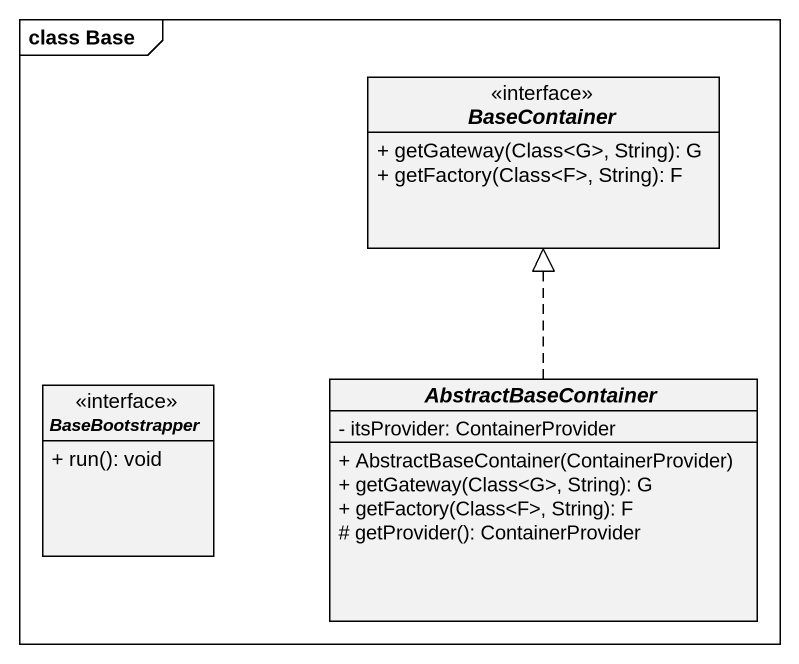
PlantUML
@startuml
mainframe class Base
hide circle
hide empty members
skinparam classAttributeIconSize 0
interface BaseContainer <<interface>> {
  + getGateway(Class<G>, String): G
  + getFactory(Class<F>, String): F
}
interface BaseBootstrapper <<interface>> {
  + run(): void
}
abstract class AbstractBaseContainer {
  - itsProvider: ContainerProvider
  + AbstractBaseContainer(ContainerProvider)
  + getGateway(Class<G>, String): G
  + getFactory(Class<F>, String): F
  # getProvider(): ContainerProvider
}
AbstractBaseContainer .up.|> BaseContainer
@enduml
